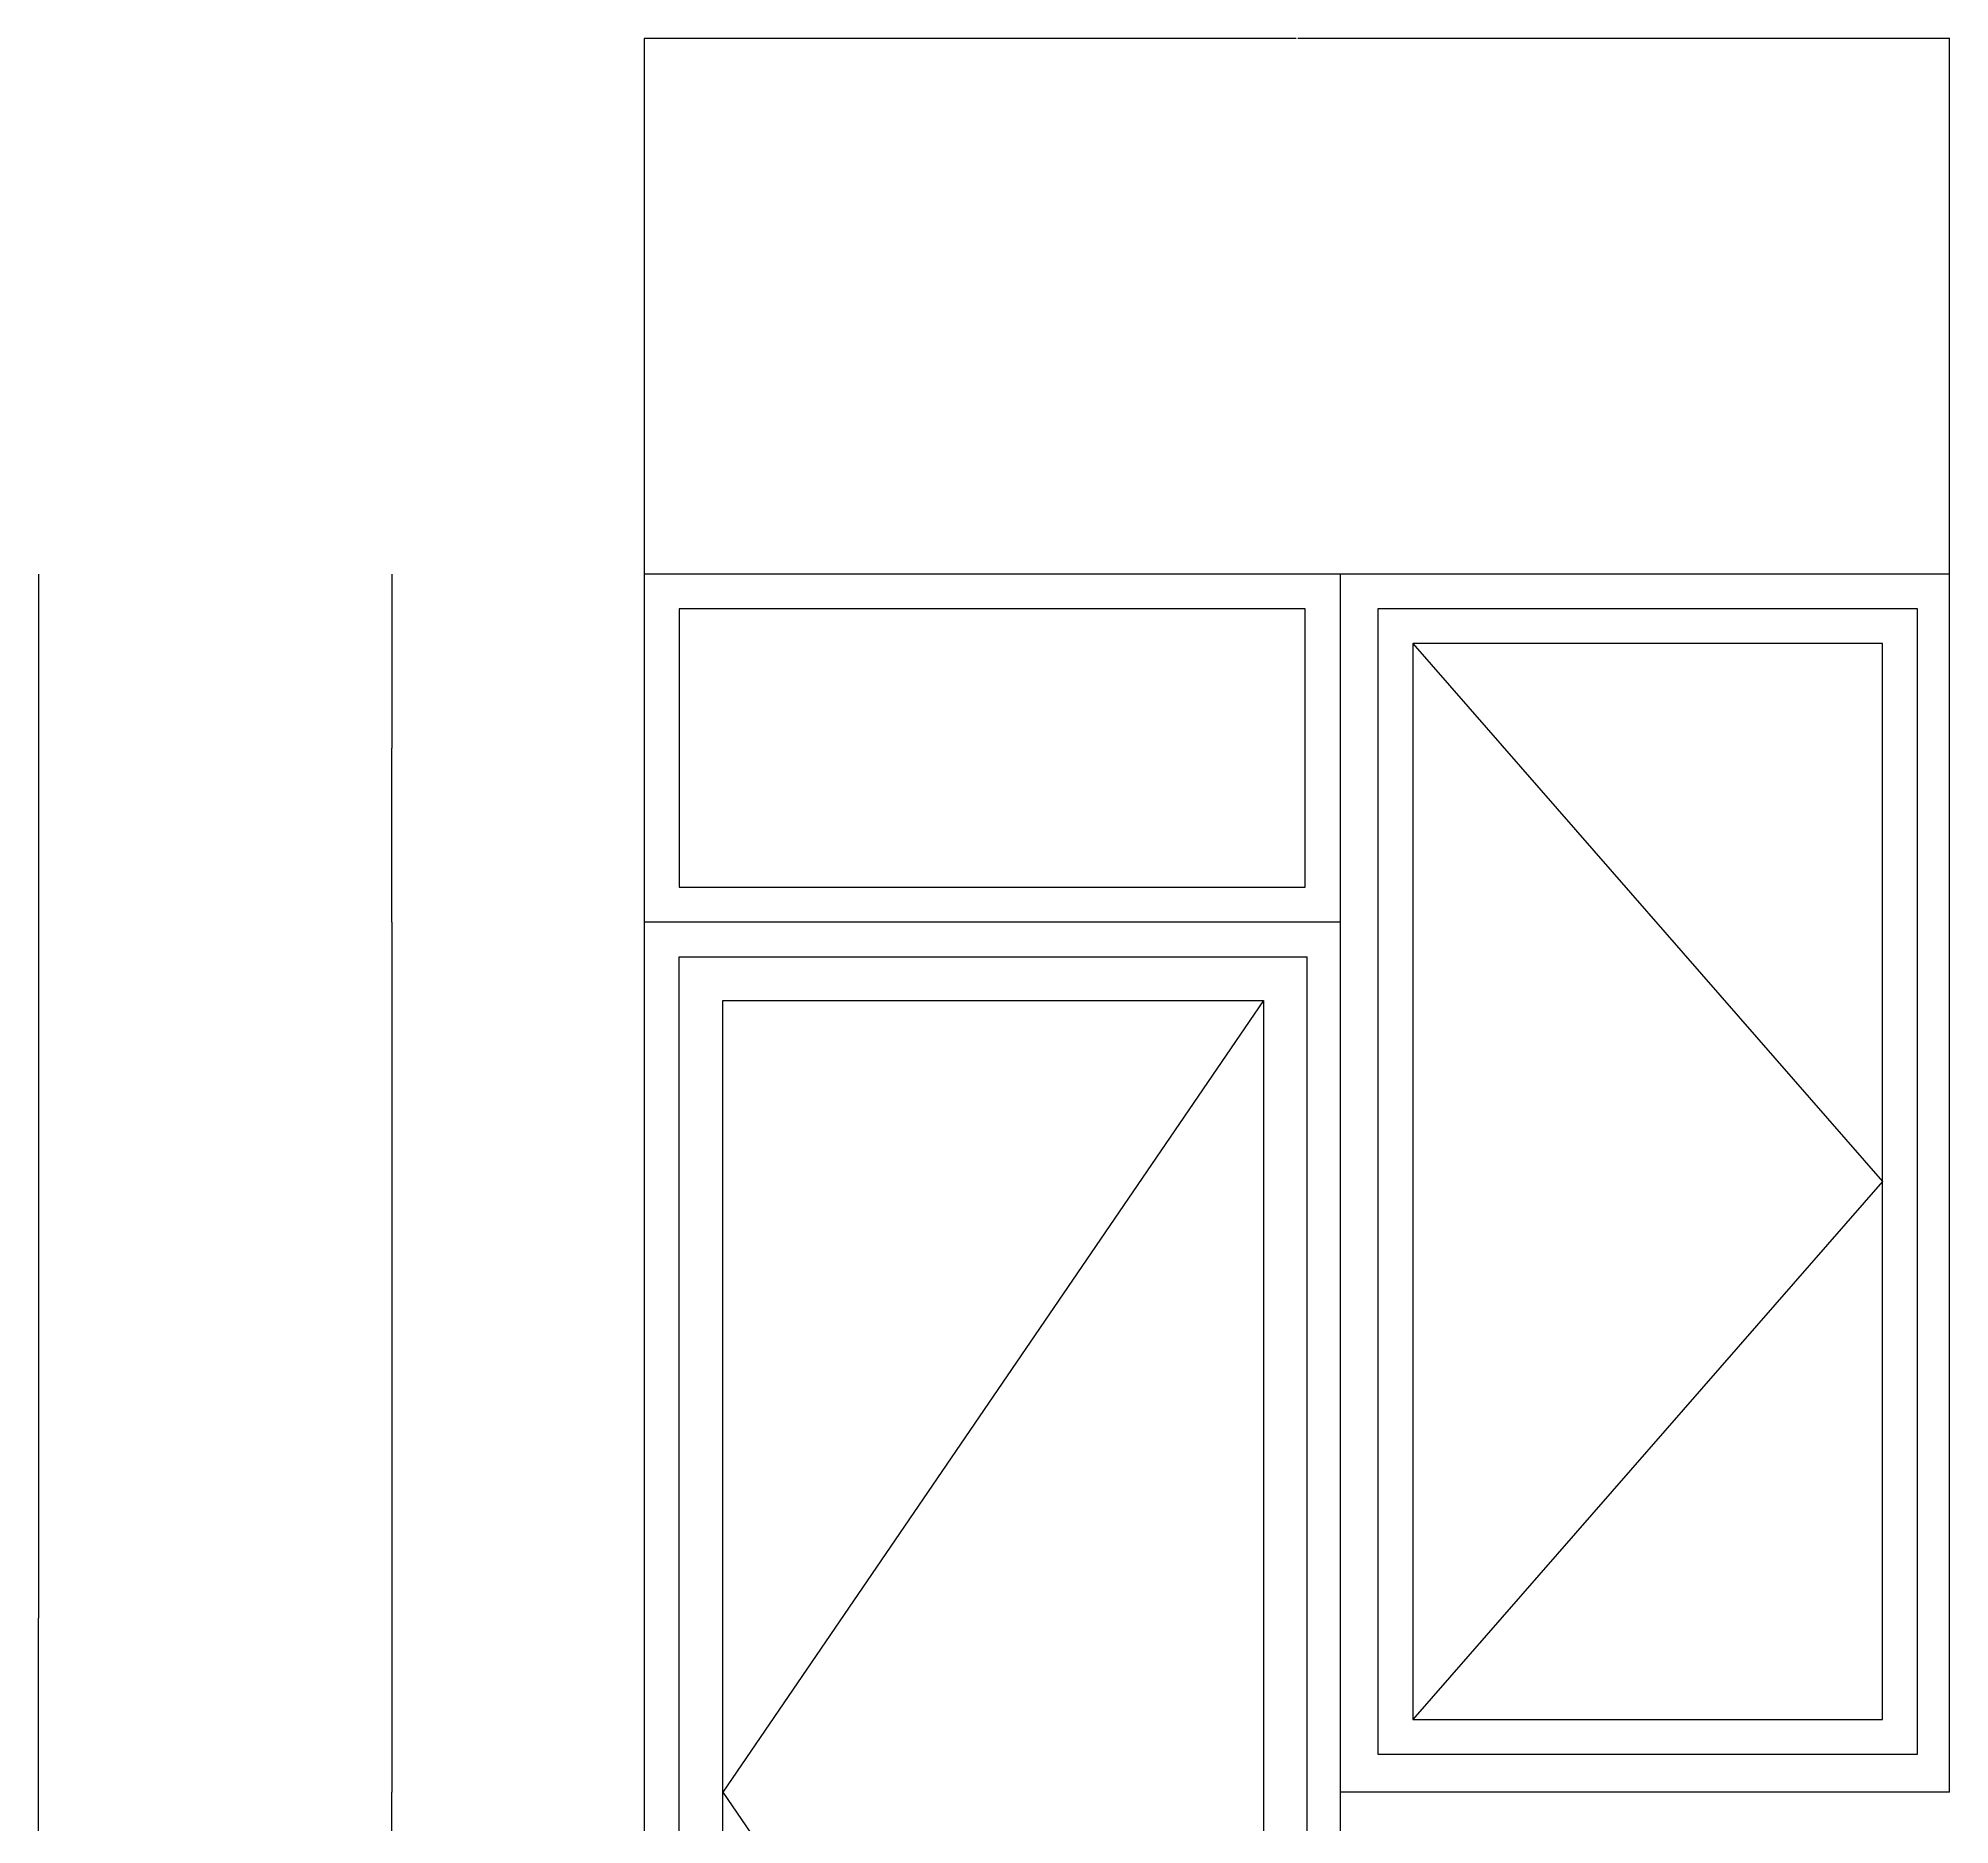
# Model space of a CAD drawing. Header units: metres. Extents: x 46426 to 130526, y 61608 to 121008.
# Drawn here: x 89062 to 93455, y 101127 to 105234 of the extents above; entities that cross this region are included whole.
import ezdxf

# ---------------------------------------------------------------- set-up
doc = ezdxf.new("R2010")
doc.units = ezdxf.units.M
doc.layers.add('PUB_DIM', color=3, linetype='Continuous')
doc.layers.add('WINDOW', color=7, linetype='Continuous')
doc.dimstyles.get("Standard").update_dxf_attribs({"dimtxt": 2.5, "dimasz": 2.5, "dimexe": 1.25, "dimexo": 0.625, "dimtad": 1, "dimcen": 2.5, "dimazin": 3, "dimtfac": 1, "dimtmove": 0, "dimatfit": 3})

# ---------------------------------------------------------------- blocks, each defined once
blk = doc.blocks.new('*D126')
for p, q in [((89062.15, 104002), (89062.15, 101602)), ((89061.9, 101602), (89061.65, 101602)), ((89062.15, 99202), (89062.15, 101602)), ((89062.15, 101602), (89062.15, 101602)), ((89062.4, 101602), (89062.65, 101602))]:
    blk.add_line(p, q)
at = {"layer": 'Defpoints'}
for p in [(89062.15, 104002), (89062.15, 101602), (89062.15, 99202)]:
    blk.add_point(p, dxfattribs=at)
at = {"layer": 'PUB_DIM', "insert": (89062.15, 101603.125), "char_height": 1, "attachment_point": 5}
blk.add_mtext('0', dxfattribs=at)
blk = doc.blocks.new('*D127')
for p, q in [((89874.15, 103202), (89874.15, 101202)), ((89873.9, 101202), (89873.65, 101202)), ((89874.15, 99202), (89874.15, 101202)), ((89874.15, 101202), (89874.15, 101202)), ((89874.4, 101202), (89874.65, 101202))]:
    blk.add_line(p, q)
at = {"layer": 'Defpoints'}
for p in [(89874.15, 103202), (89874.15, 101202), (89874.15, 99202)]:
    blk.add_point(p, dxfattribs=at)
at = {"layer": 'PUB_DIM', "insert": (89874.15, 101203.125), "char_height": 1, "attachment_point": 5}
blk.add_mtext('0', dxfattribs=at)
blk = doc.blocks.new('*D128')
for p, q in [((89874.15, 104002), (89874.15, 103602)), ((89873.9, 103602), (89873.65, 103602)), ((89874.15, 103202), (89874.15, 103602)), ((89874.15, 103602), (89874.15, 103602)), ((89874.4, 103602), (89874.65, 103602))]:
    blk.add_line(p, q)
at = {"layer": 'Defpoints'}
for p in [(89874.15, 104002), (89874.15, 103602), (89874.15, 103202)]:
    blk.add_point(p, dxfattribs=at)
at = {"layer": 'PUB_DIM', "insert": (89874.15, 103603.125), "char_height": 1, "attachment_point": 5}
blk.add_mtext('0', dxfattribs=at)
blk = doc.blocks.new('*D129')
for p, q in [((91952.99, 105233), (90454.74, 105233)), ((90454.99, 104002), (90454.99, 105233)), ((93455.24, 105233), (91956.99, 105233)), ((93454.99, 104002), (93454.99, 105233))]:
    blk.add_line(p, q)
at = {"layer": 'Defpoints'}
for p in [(93454.99, 105233), (90454.99, 104002), (93454.99, 104002)]:
    blk.add_point(p, dxfattribs=at)
at = {"layer": 'PUB_DIM', "insert": (91954.99, 105233), "char_height": 1, "attachment_point": 5}
blk.add_mtext('3000', dxfattribs=at)

msp = doc.modelspace()

# ---------------------------------------------------------------- linework, layer by layer
at = {"layer": 'WINDOW'}
for p, q in [((93454.99, 104002), (90454.99, 104002)), ((90454.99, 99202), (90454.99, 104002)), ((92054.99, 99202), (92054.99, 104002)), ((93454.99, 101202), (93454.99, 104002)), ((92054.99, 103202), (90454.99, 103202)), ((90534.99, 103122, 83.13), (91977.99, 103122, 83.13)), ((90534.99, 99282), (90534.99, 103122)), ((91977.99, 99282), (91977.99, 103122)), ((90634.99, 103022), (91877.99, 103022)), ((90634.99, 99382), (90634.99, 103022)), ((91877.99, 103022), (91877.99, 99382)), ((93454.99, 101202), (92054.99, 101202))]:
    msp.add_line(p, q, dxfattribs=at)
for points in [[(90534.99, 103922), (90534.99, 103282), (91973.99, 103282), (91973.99, 103922)], [(92140.99, 103922), (92140.99, 101289), (93380.99, 101289), (93380.99, 103922)], [(92220.99, 103842), (92220.99, 101369), (93300.99, 101369), (93300.99, 103842)]]:
    msp.add_lwpolyline(points, close=True, dxfattribs=at)
for points in [[(92220.99, 103842), (93300.99, 102605.5), (92220.99, 101369)], [(91877.99, 103022), (90634.99, 101202), (91877.99, 99382)]]:
    msp.add_lwpolyline(points, dxfattribs=at)

# ---------------------------------------------------------------- dimensions: what is measured, and where the dimension line sits
at = {"layer": 'PUB_DIM'}
for base, p1, p2, picture, middle in [((93454.99, 105233), (93454.99, 104002), (90454.99, 104002), '*D129', (91954.99, 105233)), ((89062.15, 101602), (89062.15, 104002), (89062.15, 99202), '*D126', (89062.15, 101603.125)), ((89874.15, 103602), (89874.15, 104002), (89874.15, 103202), '*D128', (89874.15, 103603.125)), ((89874.15, 101202), (89874.15, 103202), (89874.15, 99202), '*D127', (89874.15, 101203.125))]:
    dim = msp.add_linear_dim(base=base, p1=p1, p2=p2, dimstyle='Standard', dxfattribs=at)
    dim.commit()
    dim.dimension.update_dxf_attribs({"geometry": picture, "text_midpoint": middle})

doc.saveas('drawing.dxf')
